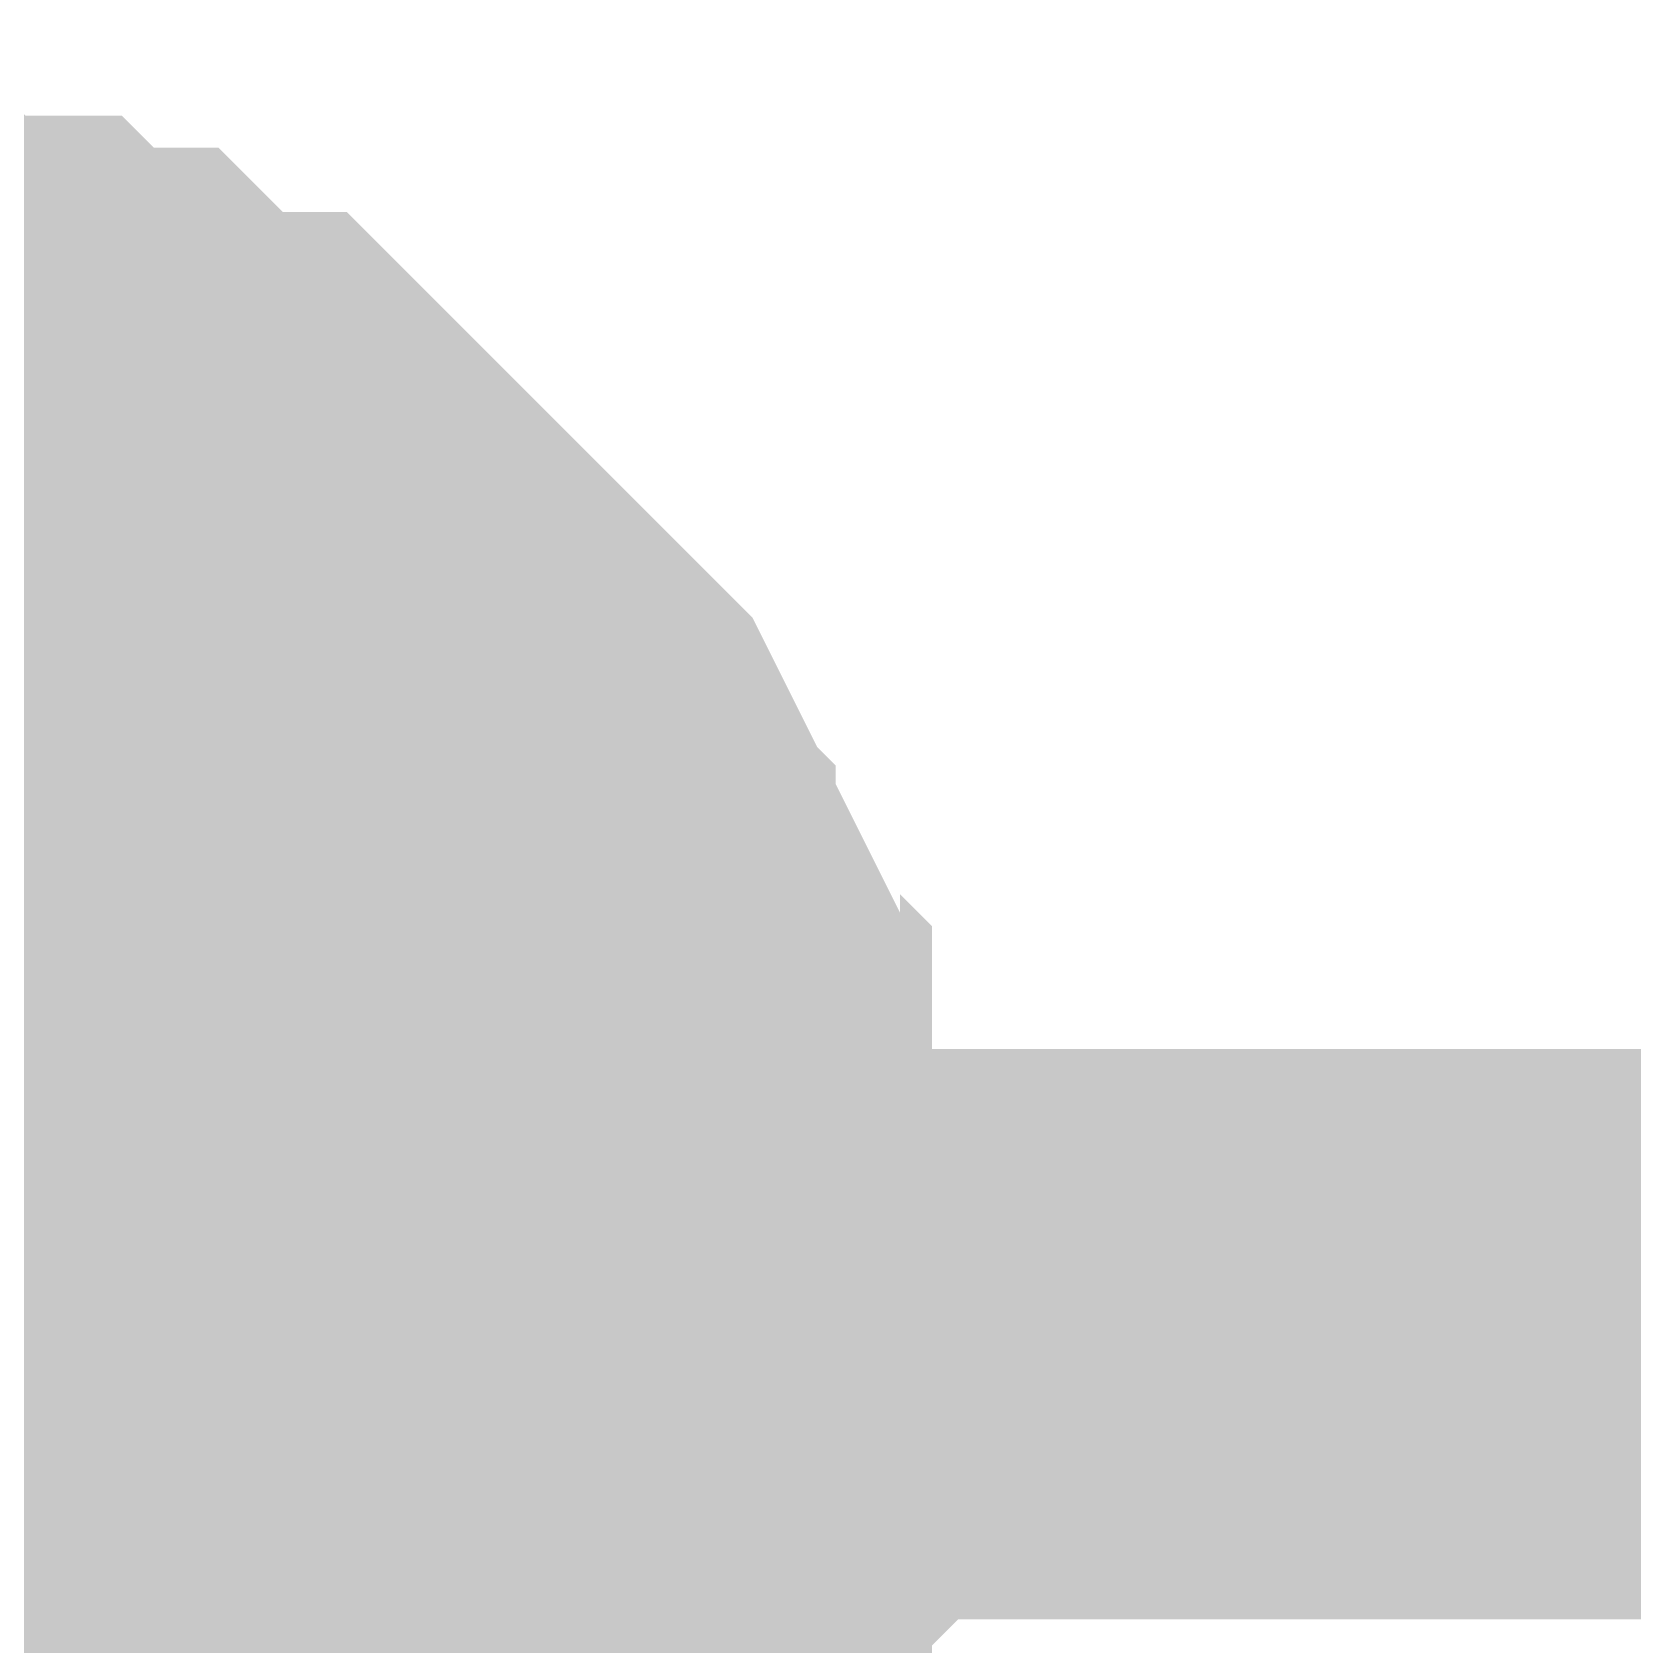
# Model space of a CAD drawing. Header units: inches. Extents: x 0 to 9.5, y -0.01 to 7.51.
# Drawn here: x 5.70645 to 5.73957, y 5.89356 to 5.92692 of the extents above; entities that cross this region are included whole.
import ezdxf

# ---------------------------------------------------------------- set-up
doc = ezdxf.new("R2010")
doc.units = ezdxf.units.IN
doc.header["$MEASUREMENT"] = 0
doc.layers.add('Sheet', color=255, linetype='Continuous')

msp = doc.modelspace()

# ---------------------------------------------------------------- linework, layer by layer
at = {"layer": 'Sheet'}
for points in [[(5.699867, 5.899991, 0.0118, 0.0118, 0), (7.299397, 5.899991, 0.0118, 0.0118, 0), (7.299397, 6.199618, 0.0118, 0.0118, 0), (7.299397, 6.299494, 0.0118, 0.0118, 0), (7.099706, 6.299494, 0.0118, 0.0118, 0)], [(5.699867, 5.919966, 0.0118, 0.0118, 0), (5.701198, 5.919966, 0.0118, 0.0118, 0), (5.701864, 5.919966, 0.0118, 0.0118, 0), (5.703195, 5.919966, 0.0118, 0.0118, 0), (5.703861, 5.9193, 0.0118, 0.0118, 0), (5.705192, 5.9193, 0.0118, 0.0118, 0), (5.705858, 5.9193, 0.0118, 0.0118, 0), (5.706523, 5.918635, 0.0118, 0.0118, 0), (5.707855, 5.918635, 0.0118, 0.0118, 0), (5.70852, 5.917969, 0.0118, 0.0118, 0), (5.709186, 5.917303, 0.0118, 0.0118, 0), (5.710517, 5.917303, 0.0118, 0.0118, 0), (5.711183, 5.916637, 0.0118, 0.0118, 0), (5.711848, 5.915971, 0.0118, 0.0118, 0), (5.712514, 5.915305, 0.0118, 0.0118, 0), (5.71318, 5.91464, 0.0118, 0.0118, 0), (5.713845, 5.913974, 0.0118, 0.0118, 0), (5.714511, 5.913308, 0.0118, 0.0118, 0), (5.715177, 5.912642, 0.0118, 0.0118, 0), (5.715842, 5.911976, 0.0118, 0.0118, 0), (5.716508, 5.91131, 0.0118, 0.0118, 0), (5.717173, 5.909979, 0.0118, 0.0118, 0), (5.717173, 5.909313, 0.0118, 0.0118, 0), (5.717839, 5.908647, 0.0118, 0.0118, 0), (5.718505, 5.907315, 0.0118, 0.0118, 0), (5.718505, 5.90665, 0.0118, 0.0118, 0), (5.71917, 5.905984, 0.0118, 0.0118, 0), (5.71917, 5.904652, 0.0118, 0.0118, 0), (5.71917, 5.903986, 0.0118, 0.0118, 0), (5.719836, 5.902654, 0.0118, 0.0118, 0), (5.719836, 5.901989, 0.0118, 0.0118, 0), (5.719836, 5.900657, 0.0118, 0.0118, 0), (5.719836, 5.899991, 0.0118, 0.0118, 0)], [(5.699867, 5.919966, 0.0118, 0.0118, 0), (5.701198, 5.919966, 0.0118, 0.0118, 0), (5.701864, 5.919966, 0.0118, 0.0118, 0), (5.703195, 5.919966, 0.0118, 0.0118, 0), (5.703861, 5.9193, 0.0118, 0.0118, 0), (5.705192, 5.9193, 0.0118, 0.0118, 0), (5.705858, 5.9193, 0.0118, 0.0118, 0), (5.706523, 5.918635, 0.0118, 0.0118, 0), (5.707855, 5.918635, 0.0118, 0.0118, 0), (5.70852, 5.917969, 0.0118, 0.0118, 0), (5.709186, 5.917303, 0.0118, 0.0118, 0), (5.710517, 5.917303, 0.0118, 0.0118, 0), (5.711183, 5.916637, 0.0118, 0.0118, 0), (5.711848, 5.915971, 0.0118, 0.0118, 0), (5.712514, 5.915305, 0.0118, 0.0118, 0), (5.71318, 5.91464, 0.0118, 0.0118, 0), (5.713845, 5.913974, 0.0118, 0.0118, 0), (5.714511, 5.913308, 0.0118, 0.0118, 0), (5.715177, 5.912642, 0.0118, 0.0118, 0), (5.715842, 5.911976, 0.0118, 0.0118, 0), (5.716508, 5.91131, 0.0118, 0.0118, 0), (5.717173, 5.909979, 0.0118, 0.0118, 0), (5.717173, 5.909313, 0.0118, 0.0118, 0), (5.717839, 5.908647, 0.0118, 0.0118, 0), (5.718505, 5.907315, 0.0118, 0.0118, 0), (5.718505, 5.90665, 0.0118, 0.0118, 0), (5.71917, 5.905984, 0.0118, 0.0118, 0), (5.71917, 5.904652, 0.0118, 0.0118, 0), (5.71917, 5.903986, 0.0118, 0.0118, 0), (5.719836, 5.902654, 0.0118, 0.0118, 0), (5.719836, 5.901989, 0.0118, 0.0118, 0), (5.719836, 5.900657, 0.0118, 0.0118, 0), (5.719836, 5.899991, 0.0118, 0.0118, 0)], [(5.699867, 5.919966, 0.0118, 0.0118, 0), (5.701198, 5.919966, 0.0118, 0.0118, 0), (5.701864, 5.919966, 0.0118, 0.0118, 0), (5.703195, 5.919966, 0.0118, 0.0118, 0), (5.703861, 5.9193, 0.0118, 0.0118, 0), (5.705192, 5.9193, 0.0118, 0.0118, 0), (5.705858, 5.9193, 0.0118, 0.0118, 0), (5.706523, 5.918635, 0.0118, 0.0118, 0), (5.707855, 5.918635, 0.0118, 0.0118, 0), (5.70852, 5.917969, 0.0118, 0.0118, 0), (5.709186, 5.917303, 0.0118, 0.0118, 0), (5.710517, 5.917303, 0.0118, 0.0118, 0), (5.711183, 5.916637, 0.0118, 0.0118, 0), (5.711848, 5.915971, 0.0118, 0.0118, 0), (5.712514, 5.915305, 0.0118, 0.0118, 0), (5.71318, 5.91464, 0.0118, 0.0118, 0), (5.713845, 5.913974, 0.0118, 0.0118, 0), (5.714511, 5.913308, 0.0118, 0.0118, 0), (5.715177, 5.912642, 0.0118, 0.0118, 0), (5.715842, 5.911976, 0.0118, 0.0118, 0), (5.716508, 5.91131, 0.0118, 0.0118, 0), (5.717173, 5.909979, 0.0118, 0.0118, 0), (5.717173, 5.909313, 0.0118, 0.0118, 0), (5.717839, 5.908647, 0.0118, 0.0118, 0), (5.718505, 5.907315, 0.0118, 0.0118, 0), (5.718505, 5.90665, 0.0118, 0.0118, 0), (5.71917, 5.905984, 0.0118, 0.0118, 0), (5.71917, 5.904652, 0.0118, 0.0118, 0), (5.71917, 5.903986, 0.0118, 0.0118, 0), (5.719836, 5.902654, 0.0118, 0.0118, 0), (5.719836, 5.901989, 0.0118, 0.0118, 0), (5.719836, 5.900657, 0.0118, 0.0118, 0), (5.719836, 5.899991, 0.0118, 0.0118, 0)], [(5.699867, 5.919966, 0.0118, 0.0118, 0), (5.701198, 5.919966, 0.0118, 0.0118, 0), (5.701864, 5.919966, 0.0118, 0.0118, 0), (5.703195, 5.919966, 0.0118, 0.0118, 0), (5.703861, 5.9193, 0.0118, 0.0118, 0), (5.705192, 5.9193, 0.0118, 0.0118, 0), (5.705858, 5.9193, 0.0118, 0.0118, 0), (5.706523, 5.918635, 0.0118, 0.0118, 0), (5.707855, 5.918635, 0.0118, 0.0118, 0), (5.70852, 5.917969, 0.0118, 0.0118, 0), (5.709186, 5.917303, 0.0118, 0.0118, 0), (5.710517, 5.917303, 0.0118, 0.0118, 0), (5.711183, 5.916637, 0.0118, 0.0118, 0), (5.711848, 5.915971, 0.0118, 0.0118, 0), (5.712514, 5.915305, 0.0118, 0.0118, 0), (5.71318, 5.91464, 0.0118, 0.0118, 0), (5.713845, 5.913974, 0.0118, 0.0118, 0), (5.714511, 5.913308, 0.0118, 0.0118, 0), (5.715177, 5.912642, 0.0118, 0.0118, 0), (5.715842, 5.911976, 0.0118, 0.0118, 0), (5.716508, 5.91131, 0.0118, 0.0118, 0), (5.717173, 5.909979, 0.0118, 0.0118, 0), (5.717173, 5.909313, 0.0118, 0.0118, 0), (5.717839, 5.908647, 0.0118, 0.0118, 0), (5.718505, 5.907315, 0.0118, 0.0118, 0), (5.718505, 5.90665, 0.0118, 0.0118, 0), (5.71917, 5.905984, 0.0118, 0.0118, 0), (5.71917, 5.904652, 0.0118, 0.0118, 0), (5.71917, 5.903986, 0.0118, 0.0118, 0), (5.719836, 5.902654, 0.0118, 0.0118, 0), (5.719836, 5.901989, 0.0118, 0.0118, 0), (5.719836, 5.900657, 0.0118, 0.0118, 0), (5.719836, 5.899991, 0.0118, 0.0118, 0)], [(5.699867, 5.919966, 0.0118, 0.0118, 0), (5.701198, 5.919966, 0.0118, 0.0118, 0), (5.701864, 5.919966, 0.0118, 0.0118, 0), (5.703195, 5.919966, 0.0118, 0.0118, 0), (5.703861, 5.9193, 0.0118, 0.0118, 0), (5.705192, 5.9193, 0.0118, 0.0118, 0), (5.705858, 5.9193, 0.0118, 0.0118, 0), (5.706523, 5.918635, 0.0118, 0.0118, 0), (5.707855, 5.918635, 0.0118, 0.0118, 0), (5.70852, 5.917969, 0.0118, 0.0118, 0), (5.709186, 5.917303, 0.0118, 0.0118, 0), (5.710517, 5.917303, 0.0118, 0.0118, 0), (5.711183, 5.916637, 0.0118, 0.0118, 0), (5.711848, 5.915971, 0.0118, 0.0118, 0), (5.712514, 5.915305, 0.0118, 0.0118, 0), (5.71318, 5.91464, 0.0118, 0.0118, 0), (5.713845, 5.913974, 0.0118, 0.0118, 0), (5.714511, 5.913308, 0.0118, 0.0118, 0), (5.715177, 5.912642, 0.0118, 0.0118, 0), (5.715842, 5.911976, 0.0118, 0.0118, 0), (5.716508, 5.91131, 0.0118, 0.0118, 0), (5.717173, 5.909979, 0.0118, 0.0118, 0), (5.717173, 5.909313, 0.0118, 0.0118, 0), (5.717839, 5.908647, 0.0118, 0.0118, 0), (5.718505, 5.907315, 0.0118, 0.0118, 0), (5.718505, 5.90665, 0.0118, 0.0118, 0), (5.71917, 5.905984, 0.0118, 0.0118, 0), (5.71917, 5.904652, 0.0118, 0.0118, 0), (5.71917, 5.903986, 0.0118, 0.0118, 0), (5.719836, 5.902654, 0.0118, 0.0118, 0), (5.719836, 5.901989, 0.0118, 0.0118, 0), (5.719836, 5.900657, 0.0118, 0.0118, 0), (5.719836, 5.899991, 0.0118, 0.0118, 0)], [(5.699867, 5.919966, 0.0118, 0.0118, 0), (5.701198, 5.919966, 0.0118, 0.0118, 0), (5.701864, 5.919966, 0.0118, 0.0118, 0), (5.703195, 5.919966, 0.0118, 0.0118, 0), (5.703861, 5.9193, 0.0118, 0.0118, 0), (5.705192, 5.9193, 0.0118, 0.0118, 0), (5.705858, 5.9193, 0.0118, 0.0118, 0), (5.706523, 5.918635, 0.0118, 0.0118, 0), (5.707855, 5.918635, 0.0118, 0.0118, 0), (5.70852, 5.917969, 0.0118, 0.0118, 0), (5.709186, 5.917303, 0.0118, 0.0118, 0), (5.710517, 5.917303, 0.0118, 0.0118, 0), (5.711183, 5.916637, 0.0118, 0.0118, 0), (5.711848, 5.915971, 0.0118, 0.0118, 0), (5.712514, 5.915305, 0.0118, 0.0118, 0), (5.71318, 5.91464, 0.0118, 0.0118, 0), (5.713845, 5.913974, 0.0118, 0.0118, 0), (5.714511, 5.913308, 0.0118, 0.0118, 0), (5.715177, 5.912642, 0.0118, 0.0118, 0), (5.715842, 5.911976, 0.0118, 0.0118, 0), (5.716508, 5.91131, 0.0118, 0.0118, 0), (5.717173, 5.909979, 0.0118, 0.0118, 0), (5.717173, 5.909313, 0.0118, 0.0118, 0), (5.717839, 5.908647, 0.0118, 0.0118, 0), (5.718505, 5.907315, 0.0118, 0.0118, 0), (5.718505, 5.90665, 0.0118, 0.0118, 0), (5.71917, 5.905984, 0.0118, 0.0118, 0), (5.71917, 5.904652, 0.0118, 0.0118, 0), (5.71917, 5.903986, 0.0118, 0.0118, 0), (5.719836, 5.902654, 0.0118, 0.0118, 0), (5.719836, 5.901989, 0.0118, 0.0118, 0), (5.719836, 5.900657, 0.0118, 0.0118, 0), (5.719836, 5.899991, 0.0118, 0.0118, 0)], [(5.703861, 5.9193, 0.0039, 0.0039, 0), (5.705192, 5.9193, 0.0039, 0.0039, 0), (5.705858, 5.9193, 0.0039, 0.0039, 0), (5.706523, 5.918635, 0.0039, 0.0039, 0), (5.707855, 5.918635, 0.0039, 0.0039, 0), (5.70852, 5.917969, 0.0039, 0.0039, 0), (5.709186, 5.917303, 0.0039, 0.0039, 0), (5.710517, 5.917303, 0.0039, 0.0039, 0), (5.711183, 5.916637, 0.0039, 0.0039, 0), (5.711848, 5.915971, 0.0039, 0.0039, 0), (5.712514, 5.915305, 0.0039, 0.0039, 0), (5.71318, 5.91464, 0.0039, 0.0039, 0), (5.713845, 5.913974, 0.0039, 0.0039, 0), (5.714511, 5.913308, 0.0039, 0.0039, 0), (5.715177, 5.912642, 0.0039, 0.0039, 0), (5.715842, 5.911976, 0.0039, 0.0039, 0), (5.716508, 5.91131, 0.0039, 0.0039, 0), (5.717173, 5.909979, 0.0039, 0.0039, 0), (5.717173, 5.909313, 0.0039, 0.0039, 0), (5.717839, 5.908647, 0.0039, 0.0039, 0), (5.718505, 5.907315, 0.0039, 0.0039, 0), (5.718505, 5.90665, 0.0039, 0.0039, 0), (5.71917, 5.905984, 0.0039, 0.0039, 0), (5.71917, 5.904652, 0.0039, 0.0039, 0), (5.71917, 5.903986, 0.0039, 0.0039, 0), (5.719836, 5.902654, 0.0039, 0.0039, 0), (5.719836, 5.901989, 0.0039, 0.0039, 0), (5.719836, 5.900657, 0.0039, 0.0039, 0), (5.719836, 5.899991, 0.0039, 0.0039, 0)], [(5.703861, 5.9193, 0.0039, 0.0039, 0), (5.705192, 5.9193, 0.0039, 0.0039, 0), (5.705858, 5.9193, 0.0039, 0.0039, 0), (5.706523, 5.918635, 0.0039, 0.0039, 0), (5.707855, 5.918635, 0.0039, 0.0039, 0), (5.70852, 5.917969, 0.0039, 0.0039, 0), (5.709186, 5.917303, 0.0039, 0.0039, 0), (5.710517, 5.917303, 0.0039, 0.0039, 0), (5.711183, 5.916637, 0.0039, 0.0039, 0), (5.711848, 5.915971, 0.0039, 0.0039, 0), (5.712514, 5.915305, 0.0039, 0.0039, 0), (5.71318, 5.91464, 0.0039, 0.0039, 0), (5.713845, 5.913974, 0.0039, 0.0039, 0), (5.714511, 5.913308, 0.0039, 0.0039, 0), (5.715177, 5.912642, 0.0039, 0.0039, 0), (5.715842, 5.911976, 0.0039, 0.0039, 0), (5.716508, 5.91131, 0.0039, 0.0039, 0), (5.717173, 5.909979, 0.0039, 0.0039, 0), (5.717173, 5.909313, 0.0039, 0.0039, 0), (5.717839, 5.908647, 0.0039, 0.0039, 0), (5.718505, 5.907315, 0.0039, 0.0039, 0), (5.718505, 5.90665, 0.0039, 0.0039, 0), (5.71917, 5.905984, 0.0039, 0.0039, 0), (5.71917, 5.904652, 0.0039, 0.0039, 0), (5.71917, 5.903986, 0.0039, 0.0039, 0), (5.719836, 5.902654, 0.0039, 0.0039, 0), (5.719836, 5.901989, 0.0039, 0.0039, 0), (5.719836, 5.900657, 0.0039, 0.0039, 0), (5.719836, 5.899991, 0.0039, 0.0039, 0)], [(5.703861, 5.9193, 0.0039, 0.0039, 0), (5.705192, 5.9193, 0.0039, 0.0039, 0), (5.705858, 5.9193, 0.0039, 0.0039, 0), (5.706523, 5.918635, 0.0039, 0.0039, 0), (5.707855, 5.918635, 0.0039, 0.0039, 0), (5.70852, 5.917969, 0.0039, 0.0039, 0), (5.709186, 5.917303, 0.0039, 0.0039, 0), (5.710517, 5.917303, 0.0039, 0.0039, 0), (5.711183, 5.916637, 0.0039, 0.0039, 0), (5.711848, 5.915971, 0.0039, 0.0039, 0), (5.712514, 5.915305, 0.0039, 0.0039, 0), (5.71318, 5.91464, 0.0039, 0.0039, 0), (5.713845, 5.913974, 0.0039, 0.0039, 0), (5.714511, 5.913308, 0.0039, 0.0039, 0), (5.715177, 5.912642, 0.0039, 0.0039, 0), (5.715842, 5.911976, 0.0039, 0.0039, 0), (5.716508, 5.91131, 0.0039, 0.0039, 0), (5.717173, 5.909979, 0.0039, 0.0039, 0), (5.717173, 5.909313, 0.0039, 0.0039, 0), (5.717839, 5.908647, 0.0039, 0.0039, 0), (5.718505, 5.907315, 0.0039, 0.0039, 0), (5.718505, 5.90665, 0.0039, 0.0039, 0), (5.71917, 5.905984, 0.0039, 0.0039, 0), (5.71917, 5.904652, 0.0039, 0.0039, 0), (5.71917, 5.903986, 0.0039, 0.0039, 0), (5.719836, 5.902654, 0.0039, 0.0039, 0), (5.719836, 5.901989, 0.0039, 0.0039, 0), (5.719836, 5.900657, 0.0039, 0.0039, 0), (5.719836, 5.899991, 0.0039, 0.0039, 0)], [(5.703861, 5.9193, 0.0039, 0.0039, 0), (5.705192, 5.9193, 0.0039, 0.0039, 0), (5.705858, 5.9193, 0.0039, 0.0039, 0), (5.706523, 5.918635, 0.0039, 0.0039, 0), (5.707855, 5.918635, 0.0039, 0.0039, 0), (5.70852, 5.917969, 0.0039, 0.0039, 0), (5.709186, 5.917303, 0.0039, 0.0039, 0), (5.710517, 5.917303, 0.0039, 0.0039, 0), (5.711183, 5.916637, 0.0039, 0.0039, 0), (5.711848, 5.915971, 0.0039, 0.0039, 0), (5.712514, 5.915305, 0.0039, 0.0039, 0), (5.71318, 5.91464, 0.0039, 0.0039, 0), (5.713845, 5.913974, 0.0039, 0.0039, 0), (5.714511, 5.913308, 0.0039, 0.0039, 0), (5.715177, 5.912642, 0.0039, 0.0039, 0), (5.715842, 5.911976, 0.0039, 0.0039, 0), (5.716508, 5.91131, 0.0039, 0.0039, 0), (5.717173, 5.909979, 0.0039, 0.0039, 0), (5.717173, 5.909313, 0.0039, 0.0039, 0), (5.717839, 5.908647, 0.0039, 0.0039, 0), (5.718505, 5.907315, 0.0039, 0.0039, 0), (5.718505, 5.90665, 0.0039, 0.0039, 0), (5.71917, 5.905984, 0.0039, 0.0039, 0), (5.71917, 5.904652, 0.0039, 0.0039, 0), (5.71917, 5.903986, 0.0039, 0.0039, 0), (5.719836, 5.902654, 0.0039, 0.0039, 0), (5.719836, 5.901989, 0.0039, 0.0039, 0), (5.719836, 5.900657, 0.0039, 0.0039, 0), (5.719836, 5.899991, 0.0039, 0.0039, 0)], [(5.703861, 5.9193, 0.0039, 0.0039, 0), (5.705192, 5.9193, 0.0039, 0.0039, 0), (5.705858, 5.9193, 0.0039, 0.0039, 0), (5.706523, 5.918635, 0.0039, 0.0039, 0), (5.707855, 5.918635, 0.0039, 0.0039, 0), (5.70852, 5.917969, 0.0039, 0.0039, 0), (5.709186, 5.917303, 0.0039, 0.0039, 0), (5.710517, 5.917303, 0.0039, 0.0039, 0), (5.711183, 5.916637, 0.0039, 0.0039, 0), (5.711848, 5.915971, 0.0039, 0.0039, 0), (5.712514, 5.915305, 0.0039, 0.0039, 0), (5.71318, 5.91464, 0.0039, 0.0039, 0), (5.713845, 5.913974, 0.0039, 0.0039, 0), (5.714511, 5.913308, 0.0039, 0.0039, 0), (5.715177, 5.912642, 0.0039, 0.0039, 0), (5.715842, 5.911976, 0.0039, 0.0039, 0), (5.716508, 5.91131, 0.0039, 0.0039, 0), (5.717173, 5.909979, 0.0039, 0.0039, 0), (5.717173, 5.909313, 0.0039, 0.0039, 0), (5.717839, 5.908647, 0.0039, 0.0039, 0), (5.718505, 5.907315, 0.0039, 0.0039, 0), (5.718505, 5.90665, 0.0039, 0.0039, 0), (5.71917, 5.905984, 0.0039, 0.0039, 0), (5.71917, 5.904652, 0.0039, 0.0039, 0), (5.71917, 5.903986, 0.0039, 0.0039, 0), (5.719836, 5.902654, 0.0039, 0.0039, 0), (5.719836, 5.901989, 0.0039, 0.0039, 0), (5.719836, 5.900657, 0.0039, 0.0039, 0), (5.719836, 5.899991, 0.0039, 0.0039, 0)], [(5.703861, 5.9193, 0.0039, 0.0039, 0), (5.705192, 5.9193, 0.0039, 0.0039, 0), (5.705858, 5.9193, 0.0039, 0.0039, 0), (5.706523, 5.918635, 0.0039, 0.0039, 0), (5.707855, 5.918635, 0.0039, 0.0039, 0), (5.70852, 5.917969, 0.0039, 0.0039, 0), (5.709186, 5.917303, 0.0039, 0.0039, 0), (5.710517, 5.917303, 0.0039, 0.0039, 0), (5.711183, 5.916637, 0.0039, 0.0039, 0), (5.711848, 5.915971, 0.0039, 0.0039, 0), (5.712514, 5.915305, 0.0039, 0.0039, 0), (5.71318, 5.91464, 0.0039, 0.0039, 0), (5.713845, 5.913974, 0.0039, 0.0039, 0), (5.714511, 5.913308, 0.0039, 0.0039, 0), (5.715177, 5.912642, 0.0039, 0.0039, 0), (5.715842, 5.911976, 0.0039, 0.0039, 0), (5.716508, 5.91131, 0.0039, 0.0039, 0), (5.717173, 5.909979, 0.0039, 0.0039, 0), (5.717173, 5.909313, 0.0039, 0.0039, 0), (5.717839, 5.908647, 0.0039, 0.0039, 0), (5.718505, 5.907315, 0.0039, 0.0039, 0), (5.718505, 5.90665, 0.0039, 0.0039, 0), (5.71917, 5.905984, 0.0039, 0.0039, 0), (5.71917, 5.904652, 0.0039, 0.0039, 0), (5.71917, 5.903986, 0.0039, 0.0039, 0), (5.719836, 5.902654, 0.0039, 0.0039, 0), (5.719836, 5.901989, 0.0039, 0.0039, 0), (5.719836, 5.900657, 0.0039, 0.0039, 0), (5.719836, 5.899991, 0.0039, 0.0039, 0)], [(5.719836, 5.899991, 0.0118, 0.0118, 0), (5.719836, 5.898659, 0.0118, 0.0118, 0), (5.719836, 5.897994, 0.0118, 0.0118, 0), (5.719836, 5.896662, 0.0118, 0.0118, 0), (5.71917, 5.895996, 0.0118, 0.0118, 0), (5.71917, 5.894664, 0.0118, 0.0118, 0), (5.71917, 5.893999, 0.0118, 0.0118, 0), (5.718505, 5.893333, 0.0118, 0.0118, 0), (5.718505, 5.892001, 0.0118, 0.0118, 0), (5.717839, 5.891335, 0.0118, 0.0118, 0), (5.717173, 5.890669, 0.0118, 0.0118, 0), (5.717173, 5.889338, 0.0118, 0.0118, 0), (5.716508, 5.888672, 0.0118, 0.0118, 0), (5.715842, 5.888006, 0.0118, 0.0118, 0), (5.715177, 5.88734, 0.0118, 0.0118, 0)], [(5.719836, 5.899991, 0.0118, 0.0118, 0), (5.719836, 5.898659, 0.0118, 0.0118, 0), (5.719836, 5.897994, 0.0118, 0.0118, 0), (5.719836, 5.896662, 0.0118, 0.0118, 0), (5.71917, 5.895996, 0.0118, 0.0118, 0), (5.71917, 5.894664, 0.0118, 0.0118, 0), (5.71917, 5.893999, 0.0118, 0.0118, 0), (5.718505, 5.893333, 0.0118, 0.0118, 0), (5.718505, 5.892001, 0.0118, 0.0118, 0), (5.717839, 5.891335, 0.0118, 0.0118, 0), (5.717173, 5.890669, 0.0118, 0.0118, 0), (5.717173, 5.889338, 0.0118, 0.0118, 0), (5.716508, 5.888672, 0.0118, 0.0118, 0), (5.715842, 5.888006, 0.0118, 0.0118, 0), (5.715177, 5.88734, 0.0118, 0.0118, 0)], [(5.719836, 5.899991, 0.0118, 0.0118, 0), (5.719836, 5.898659, 0.0118, 0.0118, 0), (5.719836, 5.897994, 0.0118, 0.0118, 0), (5.719836, 5.896662, 0.0118, 0.0118, 0), (5.71917, 5.895996, 0.0118, 0.0118, 0), (5.71917, 5.894664, 0.0118, 0.0118, 0), (5.71917, 5.893999, 0.0118, 0.0118, 0), (5.718505, 5.893333, 0.0118, 0.0118, 0), (5.718505, 5.892001, 0.0118, 0.0118, 0), (5.717839, 5.891335, 0.0118, 0.0118, 0), (5.717173, 5.890669, 0.0118, 0.0118, 0), (5.717173, 5.889338, 0.0118, 0.0118, 0), (5.716508, 5.888672, 0.0118, 0.0118, 0), (5.715842, 5.888006, 0.0118, 0.0118, 0), (5.715177, 5.88734, 0.0118, 0.0118, 0)], [(5.719836, 5.899991, 0.0118, 0.0118, 0), (5.719836, 5.898659, 0.0118, 0.0118, 0), (5.719836, 5.897994, 0.0118, 0.0118, 0), (5.719836, 5.896662, 0.0118, 0.0118, 0), (5.71917, 5.895996, 0.0118, 0.0118, 0), (5.71917, 5.894664, 0.0118, 0.0118, 0), (5.71917, 5.893999, 0.0118, 0.0118, 0), (5.718505, 5.893333, 0.0118, 0.0118, 0), (5.718505, 5.892001, 0.0118, 0.0118, 0), (5.717839, 5.891335, 0.0118, 0.0118, 0), (5.717173, 5.890669, 0.0118, 0.0118, 0), (5.717173, 5.889338, 0.0118, 0.0118, 0), (5.716508, 5.888672, 0.0118, 0.0118, 0), (5.715842, 5.888006, 0.0118, 0.0118, 0), (5.715177, 5.88734, 0.0118, 0.0118, 0)], [(5.719836, 5.899991, 0.0118, 0.0118, 0), (5.719836, 5.898659, 0.0118, 0.0118, 0), (5.719836, 5.897994, 0.0118, 0.0118, 0), (5.719836, 5.896662, 0.0118, 0.0118, 0), (5.71917, 5.895996, 0.0118, 0.0118, 0), (5.71917, 5.894664, 0.0118, 0.0118, 0), (5.71917, 5.893999, 0.0118, 0.0118, 0), (5.718505, 5.893333, 0.0118, 0.0118, 0), (5.718505, 5.892001, 0.0118, 0.0118, 0), (5.717839, 5.891335, 0.0118, 0.0118, 0), (5.717173, 5.890669, 0.0118, 0.0118, 0), (5.717173, 5.889338, 0.0118, 0.0118, 0), (5.716508, 5.888672, 0.0118, 0.0118, 0), (5.715842, 5.888006, 0.0118, 0.0118, 0), (5.715177, 5.88734, 0.0118, 0.0118, 0)], [(5.719836, 5.899991, 0.0118, 0.0118, 0), (5.719836, 5.898659, 0.0118, 0.0118, 0), (5.719836, 5.897994, 0.0118, 0.0118, 0), (5.719836, 5.896662, 0.0118, 0.0118, 0), (5.71917, 5.895996, 0.0118, 0.0118, 0), (5.71917, 5.894664, 0.0118, 0.0118, 0), (5.71917, 5.893999, 0.0118, 0.0118, 0), (5.718505, 5.893333, 0.0118, 0.0118, 0), (5.718505, 5.892001, 0.0118, 0.0118, 0), (5.717839, 5.891335, 0.0118, 0.0118, 0), (5.717173, 5.890669, 0.0118, 0.0118, 0), (5.717173, 5.889338, 0.0118, 0.0118, 0), (5.716508, 5.888672, 0.0118, 0.0118, 0), (5.715842, 5.888006, 0.0118, 0.0118, 0), (5.715177, 5.88734, 0.0118, 0.0118, 0)], [(5.719836, 5.899991, 0.0118, 0.0118, 0), (5.719836, 5.899991, 0.0118, 0.0118, 0), (5.719836, 5.899991, 0.0118, 0.0118, 0), (5.719836, 5.899991, 0.0118, 0.0118, 0), (5.719836, 5.899991, 0.0118, 0.0118, 0), (5.719836, 5.899991, 0.0118, 0.0118, 0), (5.719836, 5.899991, 0.0118, 0.0118, 0), (5.719836, 5.899991, 0.0118, 0.0118, 0), (5.719836, 5.899991, 0.0118, 0.0118, 0), (5.719836, 5.899991, 0.0118, 0.0118, 0), (5.719836, 5.899991, 0.0118, 0.0118, 0), (5.719836, 5.899991, 0.0118, 0.0118, 0), (5.719836, 5.899991, 0.0118, 0.0118, 0), (5.719836, 5.899991, 0.0118, 0.0118, 0), (5.719836, 5.899991, 0.0118, 0.0118, 0), (5.719836, 5.899991, 0.0118, 0.0118, 0), (5.719836, 5.899991, 0.0118, 0.0118, 0), (5.719836, 5.899991, 0.0118, 0.0118, 0), (5.719836, 5.899991, 0.0118, 0.0118, 0), (5.719836, 5.899991, 0.0118, 0.0118, 0), (5.719836, 5.899991, 0.0118, 0.0118, 0), (5.719836, 5.899991, 0.0118, 0.0118, 0), (5.719836, 5.899991, 0.0118, 0.0118, 0), (5.719836, 5.899991, 0.0118, 0.0118, 0), (5.719836, 5.899991, 0.0118, 0.0118, 0), (5.719836, 5.899991, 0.0118, 0.0118, 0), (5.719836, 5.899991, 0.0118, 0.0118, 0), (5.719836, 5.899991, 0.0118, 0.0118, 0), (5.719836, 5.899991, 0.0118, 0.0118, 0), (5.719836, 5.899991, 0.0118, 0.0118, 0), (5.719836, 5.899991, 0.0118, 0.0118, 0), (5.719836, 5.899991, 0.0118, 0.0118, 0), (5.719836, 5.899991, 0.0118, 0.0118, 0)], [(5.719836, 5.899991, 0.0118, 0.0118, 0), (5.719836, 5.899991, 0.0118, 0.0118, 0)], [(5.719836, 5.899991, 0.0118, 0.0118, 0), (5.719836, 5.899991, 0.0118, 0.0118, 0), (5.719836, 5.899991, 0.0118, 0.0118, 0), (5.719836, 5.899991, 0.0118, 0.0118, 0), (5.719836, 5.899991, 0.0118, 0.0118, 0), (5.719836, 5.899991, 0.0118, 0.0118, 0), (5.719836, 5.899991, 0.0118, 0.0118, 0), (5.719836, 5.899991, 0.0118, 0.0118, 0), (5.719836, 5.899991, 0.0118, 0.0118, 0), (5.719836, 5.899991, 0.0118, 0.0118, 0), (5.719836, 5.899991, 0.0118, 0.0118, 0), (5.719836, 5.899991, 0.0118, 0.0118, 0), (5.719836, 5.899991, 0.0118, 0.0118, 0), (5.719836, 5.899991, 0.0118, 0.0118, 0), (5.719836, 5.899991, 0.0118, 0.0118, 0), (5.719836, 5.899991, 0.0118, 0.0118, 0), (5.719836, 5.899991, 0.0118, 0.0118, 0), (5.719836, 5.899991, 0.0118, 0.0118, 0), (5.719836, 5.899991, 0.0118, 0.0118, 0), (5.719836, 5.899991, 0.0118, 0.0118, 0), (5.719836, 5.899991, 0.0118, 0.0118, 0), (5.719836, 5.899991, 0.0118, 0.0118, 0), (5.719836, 5.899991, 0.0118, 0.0118, 0), (5.719836, 5.899991, 0.0118, 0.0118, 0), (5.719836, 5.899991, 0.0118, 0.0118, 0), (5.719836, 5.899991, 0.0118, 0.0118, 0), (5.719836, 5.899991, 0.0118, 0.0118, 0), (5.719836, 5.899991, 0.0118, 0.0118, 0), (5.719836, 5.899991, 0.0118, 0.0118, 0), (5.719836, 5.899991, 0.0118, 0.0118, 0), (5.719836, 5.899991, 0.0118, 0.0118, 0), (5.719836, 5.899991, 0.0118, 0.0118, 0), (5.719836, 5.899991, 0.0118, 0.0118, 0)], [(5.719836, 5.899991, 0.0118, 0.0118, 0), (5.719836, 5.899991, 0.0118, 0.0118, 0)], [(5.719836, 5.899991, 0.0118, 0.0118, 0), (5.719836, 5.899991, 0.0118, 0.0118, 0), (5.719836, 5.899991, 0.0118, 0.0118, 0), (5.719836, 5.899991, 0.0118, 0.0118, 0), (5.719836, 5.899991, 0.0118, 0.0118, 0), (5.719836, 5.899991, 0.0118, 0.0118, 0), (5.719836, 5.899991, 0.0118, 0.0118, 0), (5.719836, 5.899991, 0.0118, 0.0118, 0), (5.719836, 5.899991, 0.0118, 0.0118, 0), (5.719836, 5.899991, 0.0118, 0.0118, 0), (5.719836, 5.899991, 0.0118, 0.0118, 0), (5.719836, 5.899991, 0.0118, 0.0118, 0), (5.719836, 5.899991, 0.0118, 0.0118, 0), (5.719836, 5.899991, 0.0118, 0.0118, 0), (5.719836, 5.899991, 0.0118, 0.0118, 0), (5.719836, 5.899991, 0.0118, 0.0118, 0), (5.719836, 5.899991, 0.0118, 0.0118, 0), (5.719836, 5.899991, 0.0118, 0.0118, 0), (5.719836, 5.899991, 0.0118, 0.0118, 0), (5.719836, 5.899991, 0.0118, 0.0118, 0), (5.719836, 5.899991, 0.0118, 0.0118, 0), (5.719836, 5.899991, 0.0118, 0.0118, 0), (5.719836, 5.899991, 0.0118, 0.0118, 0), (5.719836, 5.899991, 0.0118, 0.0118, 0), (5.719836, 5.899991, 0.0118, 0.0118, 0), (5.719836, 5.899991, 0.0118, 0.0118, 0), (5.719836, 5.899991, 0.0118, 0.0118, 0), (5.719836, 5.899991, 0.0118, 0.0118, 0), (5.719836, 5.899991, 0.0118, 0.0118, 0), (5.719836, 5.899991, 0.0118, 0.0118, 0), (5.719836, 5.899991, 0.0118, 0.0118, 0), (5.719836, 5.899991, 0.0118, 0.0118, 0), (5.719836, 5.899991, 0.0118, 0.0118, 0)], [(5.719836, 5.899991, 0.0118, 0.0118, 0), (5.719836, 5.899991, 0.0118, 0.0118, 0)], [(5.719836, 5.899991, 0.0118, 0.0118, 0), (5.719836, 5.899991, 0.0118, 0.0118, 0), (5.719836, 5.899991, 0.0118, 0.0118, 0), (5.719836, 5.899991, 0.0118, 0.0118, 0), (5.719836, 5.899991, 0.0118, 0.0118, 0), (5.719836, 5.899991, 0.0118, 0.0118, 0), (5.719836, 5.899991, 0.0118, 0.0118, 0), (5.719836, 5.899991, 0.0118, 0.0118, 0), (5.719836, 5.899991, 0.0118, 0.0118, 0), (5.719836, 5.899991, 0.0118, 0.0118, 0), (5.719836, 5.899991, 0.0118, 0.0118, 0), (5.719836, 5.899991, 0.0118, 0.0118, 0), (5.719836, 5.899991, 0.0118, 0.0118, 0), (5.719836, 5.899991, 0.0118, 0.0118, 0), (5.719836, 5.899991, 0.0118, 0.0118, 0), (5.719836, 5.899991, 0.0118, 0.0118, 0), (5.719836, 5.899991, 0.0118, 0.0118, 0), (5.719836, 5.899991, 0.0118, 0.0118, 0), (5.719836, 5.899991, 0.0118, 0.0118, 0), (5.719836, 5.899991, 0.0118, 0.0118, 0), (5.719836, 5.899991, 0.0118, 0.0118, 0), (5.719836, 5.899991, 0.0118, 0.0118, 0), (5.719836, 5.899991, 0.0118, 0.0118, 0), (5.719836, 5.899991, 0.0118, 0.0118, 0), (5.719836, 5.899991, 0.0118, 0.0118, 0), (5.719836, 5.899991, 0.0118, 0.0118, 0), (5.719836, 5.899991, 0.0118, 0.0118, 0), (5.719836, 5.899991, 0.0118, 0.0118, 0), (5.719836, 5.899991, 0.0118, 0.0118, 0), (5.719836, 5.899991, 0.0118, 0.0118, 0), (5.719836, 5.899991, 0.0118, 0.0118, 0), (5.719836, 5.899991, 0.0118, 0.0118, 0), (5.719836, 5.899991, 0.0118, 0.0118, 0)], [(5.719836, 5.899991, 0.0118, 0.0118, 0), (5.719836, 5.899991, 0.0118, 0.0118, 0)], [(5.719836, 5.899991, 0.0118, 0.0118, 0), (5.719836, 5.899991, 0.0118, 0.0118, 0), (5.719836, 5.899991, 0.0118, 0.0118, 0), (5.719836, 5.899991, 0.0118, 0.0118, 0), (5.719836, 5.899991, 0.0118, 0.0118, 0), (5.719836, 5.899991, 0.0118, 0.0118, 0), (5.719836, 5.899991, 0.0118, 0.0118, 0), (5.719836, 5.899991, 0.0118, 0.0118, 0), (5.719836, 5.899991, 0.0118, 0.0118, 0), (5.719836, 5.899991, 0.0118, 0.0118, 0), (5.719836, 5.899991, 0.0118, 0.0118, 0), (5.719836, 5.899991, 0.0118, 0.0118, 0), (5.719836, 5.899991, 0.0118, 0.0118, 0), (5.719836, 5.899991, 0.0118, 0.0118, 0), (5.719836, 5.899991, 0.0118, 0.0118, 0), (5.719836, 5.899991, 0.0118, 0.0118, 0), (5.719836, 5.899991, 0.0118, 0.0118, 0), (5.719836, 5.899991, 0.0118, 0.0118, 0), (5.719836, 5.899991, 0.0118, 0.0118, 0), (5.719836, 5.899991, 0.0118, 0.0118, 0), (5.719836, 5.899991, 0.0118, 0.0118, 0), (5.719836, 5.899991, 0.0118, 0.0118, 0), (5.719836, 5.899991, 0.0118, 0.0118, 0), (5.719836, 5.899991, 0.0118, 0.0118, 0), (5.719836, 5.899991, 0.0118, 0.0118, 0), (5.719836, 5.899991, 0.0118, 0.0118, 0), (5.719836, 5.899991, 0.0118, 0.0118, 0), (5.719836, 5.899991, 0.0118, 0.0118, 0), (5.719836, 5.899991, 0.0118, 0.0118, 0), (5.719836, 5.899991, 0.0118, 0.0118, 0), (5.719836, 5.899991, 0.0118, 0.0118, 0), (5.719836, 5.899991, 0.0118, 0.0118, 0), (5.719836, 5.899991, 0.0118, 0.0118, 0)], [(5.719836, 5.899991, 0.0118, 0.0118, 0), (5.719836, 5.899991, 0.0118, 0.0118, 0)], [(5.719836, 5.899991, 0.0118, 0.0118, 0), (5.719836, 5.899991, 0.0118, 0.0118, 0), (5.719836, 5.899991, 0.0118, 0.0118, 0), (5.719836, 5.899991, 0.0118, 0.0118, 0), (5.719836, 5.899991, 0.0118, 0.0118, 0), (5.719836, 5.899991, 0.0118, 0.0118, 0), (5.719836, 5.899991, 0.0118, 0.0118, 0), (5.719836, 5.899991, 0.0118, 0.0118, 0), (5.719836, 5.899991, 0.0118, 0.0118, 0), (5.719836, 5.899991, 0.0118, 0.0118, 0), (5.719836, 5.899991, 0.0118, 0.0118, 0), (5.719836, 5.899991, 0.0118, 0.0118, 0), (5.719836, 5.899991, 0.0118, 0.0118, 0), (5.719836, 5.899991, 0.0118, 0.0118, 0), (5.719836, 5.899991, 0.0118, 0.0118, 0), (5.719836, 5.899991, 0.0118, 0.0118, 0), (5.719836, 5.899991, 0.0118, 0.0118, 0), (5.719836, 5.899991, 0.0118, 0.0118, 0), (5.719836, 5.899991, 0.0118, 0.0118, 0), (5.719836, 5.899991, 0.0118, 0.0118, 0), (5.719836, 5.899991, 0.0118, 0.0118, 0), (5.719836, 5.899991, 0.0118, 0.0118, 0), (5.719836, 5.899991, 0.0118, 0.0118, 0), (5.719836, 5.899991, 0.0118, 0.0118, 0), (5.719836, 5.899991, 0.0118, 0.0118, 0), (5.719836, 5.899991, 0.0118, 0.0118, 0), (5.719836, 5.899991, 0.0118, 0.0118, 0), (5.719836, 5.899991, 0.0118, 0.0118, 0), (5.719836, 5.899991, 0.0118, 0.0118, 0), (5.719836, 5.899991, 0.0118, 0.0118, 0), (5.719836, 5.899991, 0.0118, 0.0118, 0), (5.719836, 5.899991, 0.0118, 0.0118, 0), (5.719836, 5.899991, 0.0118, 0.0118, 0)], [(5.719836, 5.899991, 0.0118, 0.0118, 0), (5.719836, 5.899991, 0.0118, 0.0118, 0)], [(5.719836, 5.899991, 0.0039, 0.0039, 0), (5.719836, 5.898659, 0.0039, 0.0039, 0), (5.719836, 5.897994, 0.0039, 0.0039, 0), (5.719836, 5.896662, 0.0039, 0.0039, 0), (5.71917, 5.895996, 0.0039, 0.0039, 0), (5.71917, 5.894664, 0.0039, 0.0039, 0), (5.71917, 5.893999, 0.0039, 0.0039, 0), (5.718505, 5.893333, 0.0039, 0.0039, 0), (5.718505, 5.892001, 0.0039, 0.0039, 0), (5.717839, 5.891335, 0.0039, 0.0039, 0)], [(5.719836, 5.899991, 0.0039, 0.0039, 0), (5.719836, 5.898659, 0.0039, 0.0039, 0), (5.719836, 5.897994, 0.0039, 0.0039, 0), (5.719836, 5.896662, 0.0039, 0.0039, 0), (5.71917, 5.895996, 0.0039, 0.0039, 0), (5.71917, 5.894664, 0.0039, 0.0039, 0), (5.71917, 5.893999, 0.0039, 0.0039, 0), (5.718505, 5.893333, 0.0039, 0.0039, 0), (5.718505, 5.892001, 0.0039, 0.0039, 0), (5.717839, 5.891335, 0.0039, 0.0039, 0)], [(5.719836, 5.899991, 0.0039, 0.0039, 0), (5.719836, 5.898659, 0.0039, 0.0039, 0), (5.719836, 5.897994, 0.0039, 0.0039, 0), (5.719836, 5.896662, 0.0039, 0.0039, 0), (5.71917, 5.895996, 0.0039, 0.0039, 0), (5.71917, 5.894664, 0.0039, 0.0039, 0), (5.71917, 5.893999, 0.0039, 0.0039, 0), (5.718505, 5.893333, 0.0039, 0.0039, 0), (5.718505, 5.892001, 0.0039, 0.0039, 0), (5.717839, 5.891335, 0.0039, 0.0039, 0)], [(5.719836, 5.899991, 0.0039, 0.0039, 0), (5.719836, 5.898659, 0.0039, 0.0039, 0), (5.719836, 5.897994, 0.0039, 0.0039, 0), (5.719836, 5.896662, 0.0039, 0.0039, 0), (5.71917, 5.895996, 0.0039, 0.0039, 0), (5.71917, 5.894664, 0.0039, 0.0039, 0), (5.71917, 5.893999, 0.0039, 0.0039, 0), (5.718505, 5.893333, 0.0039, 0.0039, 0), (5.718505, 5.892001, 0.0039, 0.0039, 0), (5.717839, 5.891335, 0.0039, 0.0039, 0)], [(5.719836, 5.899991, 0.0039, 0.0039, 0), (5.719836, 5.898659, 0.0039, 0.0039, 0), (5.719836, 5.897994, 0.0039, 0.0039, 0), (5.719836, 5.896662, 0.0039, 0.0039, 0), (5.71917, 5.895996, 0.0039, 0.0039, 0), (5.71917, 5.894664, 0.0039, 0.0039, 0), (5.71917, 5.893999, 0.0039, 0.0039, 0), (5.718505, 5.893333, 0.0039, 0.0039, 0), (5.718505, 5.892001, 0.0039, 0.0039, 0), (5.717839, 5.891335, 0.0039, 0.0039, 0)], [(5.719836, 5.899991, 0.0039, 0.0039, 0), (5.719836, 5.898659, 0.0039, 0.0039, 0), (5.719836, 5.897994, 0.0039, 0.0039, 0), (5.719836, 5.896662, 0.0039, 0.0039, 0), (5.71917, 5.895996, 0.0039, 0.0039, 0), (5.71917, 5.894664, 0.0039, 0.0039, 0), (5.71917, 5.893999, 0.0039, 0.0039, 0), (5.718505, 5.893333, 0.0039, 0.0039, 0), (5.718505, 5.892001, 0.0039, 0.0039, 0), (5.717839, 5.891335, 0.0039, 0.0039, 0)], [(5.719836, 5.899991, 0.0039, 0.0039, 0), (5.719836, 5.899991, 0.0039, 0.0039, 0), (5.719836, 5.899991, 0.0039, 0.0039, 0), (5.719836, 5.899991, 0.0039, 0.0039, 0), (5.719836, 5.899991, 0.0039, 0.0039, 0), (5.719836, 5.899991, 0.0039, 0.0039, 0), (5.719836, 5.899991, 0.0039, 0.0039, 0), (5.719836, 5.899991, 0.0039, 0.0039, 0), (5.719836, 5.899991, 0.0039, 0.0039, 0), (5.719836, 5.899991, 0.0039, 0.0039, 0), (5.719836, 5.899991, 0.0039, 0.0039, 0), (5.719836, 5.899991, 0.0039, 0.0039, 0), (5.719836, 5.899991, 0.0039, 0.0039, 0), (5.719836, 5.899991, 0.0039, 0.0039, 0), (5.719836, 5.899991, 0.0039, 0.0039, 0), (5.719836, 5.899991, 0.0039, 0.0039, 0), (5.719836, 5.899991, 0.0039, 0.0039, 0), (5.719836, 5.899991, 0.0039, 0.0039, 0), (5.719836, 5.899991, 0.0039, 0.0039, 0), (5.719836, 5.899991, 0.0039, 0.0039, 0), (5.719836, 5.899991, 0.0039, 0.0039, 0), (5.719836, 5.899991, 0.0039, 0.0039, 0), (5.719836, 5.899991, 0.0039, 0.0039, 0), (5.719836, 5.899991, 0.0039, 0.0039, 0), (5.719836, 5.899991, 0.0039, 0.0039, 0), (5.719836, 5.899991, 0.0039, 0.0039, 0), (5.719836, 5.899991, 0.0039, 0.0039, 0), (5.719836, 5.899991, 0.0039, 0.0039, 0), (5.719836, 5.899991, 0.0039, 0.0039, 0), (5.719836, 5.899991, 0.0039, 0.0039, 0), (5.719836, 5.899991, 0.0039, 0.0039, 0), (5.719836, 5.899991, 0.0039, 0.0039, 0), (5.719836, 5.899991, 0.0039, 0.0039, 0)], [(5.719836, 5.899991, 0.0039, 0.0039, 0), (5.719836, 5.899991, 0.0039, 0.0039, 0)], [(5.719836, 5.899991, 0.0039, 0.0039, 0), (5.719836, 5.899991, 0.0039, 0.0039, 0), (5.719836, 5.899991, 0.0039, 0.0039, 0), (5.719836, 5.899991, 0.0039, 0.0039, 0), (5.719836, 5.899991, 0.0039, 0.0039, 0), (5.719836, 5.899991, 0.0039, 0.0039, 0), (5.719836, 5.899991, 0.0039, 0.0039, 0), (5.719836, 5.899991, 0.0039, 0.0039, 0), (5.719836, 5.899991, 0.0039, 0.0039, 0), (5.719836, 5.899991, 0.0039, 0.0039, 0), (5.719836, 5.899991, 0.0039, 0.0039, 0), (5.719836, 5.899991, 0.0039, 0.0039, 0), (5.719836, 5.899991, 0.0039, 0.0039, 0), (5.719836, 5.899991, 0.0039, 0.0039, 0), (5.719836, 5.899991, 0.0039, 0.0039, 0), (5.719836, 5.899991, 0.0039, 0.0039, 0), (5.719836, 5.899991, 0.0039, 0.0039, 0), (5.719836, 5.899991, 0.0039, 0.0039, 0), (5.719836, 5.899991, 0.0039, 0.0039, 0), (5.719836, 5.899991, 0.0039, 0.0039, 0), (5.719836, 5.899991, 0.0039, 0.0039, 0), (5.719836, 5.899991, 0.0039, 0.0039, 0), (5.719836, 5.899991, 0.0039, 0.0039, 0), (5.719836, 5.899991, 0.0039, 0.0039, 0), (5.719836, 5.899991, 0.0039, 0.0039, 0), (5.719836, 5.899991, 0.0039, 0.0039, 0), (5.719836, 5.899991, 0.0039, 0.0039, 0), (5.719836, 5.899991, 0.0039, 0.0039, 0), (5.719836, 5.899991, 0.0039, 0.0039, 0), (5.719836, 5.899991, 0.0039, 0.0039, 0), (5.719836, 5.899991, 0.0039, 0.0039, 0), (5.719836, 5.899991, 0.0039, 0.0039, 0), (5.719836, 5.899991, 0.0039, 0.0039, 0)], [(5.719836, 5.899991, 0.0039, 0.0039, 0), (5.719836, 5.899991, 0.0039, 0.0039, 0)], [(5.719836, 5.899991, 0.0039, 0.0039, 0), (5.719836, 5.899991, 0.0039, 0.0039, 0), (5.719836, 5.899991, 0.0039, 0.0039, 0), (5.719836, 5.899991, 0.0039, 0.0039, 0), (5.719836, 5.899991, 0.0039, 0.0039, 0), (5.719836, 5.899991, 0.0039, 0.0039, 0), (5.719836, 5.899991, 0.0039, 0.0039, 0), (5.719836, 5.899991, 0.0039, 0.0039, 0), (5.719836, 5.899991, 0.0039, 0.0039, 0), (5.719836, 5.899991, 0.0039, 0.0039, 0), (5.719836, 5.899991, 0.0039, 0.0039, 0), (5.719836, 5.899991, 0.0039, 0.0039, 0), (5.719836, 5.899991, 0.0039, 0.0039, 0), (5.719836, 5.899991, 0.0039, 0.0039, 0), (5.719836, 5.899991, 0.0039, 0.0039, 0), (5.719836, 5.899991, 0.0039, 0.0039, 0), (5.719836, 5.899991, 0.0039, 0.0039, 0), (5.719836, 5.899991, 0.0039, 0.0039, 0), (5.719836, 5.899991, 0.0039, 0.0039, 0), (5.719836, 5.899991, 0.0039, 0.0039, 0), (5.719836, 5.899991, 0.0039, 0.0039, 0), (5.719836, 5.899991, 0.0039, 0.0039, 0), (5.719836, 5.899991, 0.0039, 0.0039, 0), (5.719836, 5.899991, 0.0039, 0.0039, 0), (5.719836, 5.899991, 0.0039, 0.0039, 0), (5.719836, 5.899991, 0.0039, 0.0039, 0), (5.719836, 5.899991, 0.0039, 0.0039, 0), (5.719836, 5.899991, 0.0039, 0.0039, 0), (5.719836, 5.899991, 0.0039, 0.0039, 0), (5.719836, 5.899991, 0.0039, 0.0039, 0), (5.719836, 5.899991, 0.0039, 0.0039, 0), (5.719836, 5.899991, 0.0039, 0.0039, 0), (5.719836, 5.899991, 0.0039, 0.0039, 0)], [(5.719836, 5.899991, 0.0039, 0.0039, 0), (5.719836, 5.899991, 0.0039, 0.0039, 0)], [(5.719836, 5.899991, 0.0039, 0.0039, 0), (5.719836, 5.899991, 0.0039, 0.0039, 0), (5.719836, 5.899991, 0.0039, 0.0039, 0), (5.719836, 5.899991, 0.0039, 0.0039, 0), (5.719836, 5.899991, 0.0039, 0.0039, 0), (5.719836, 5.899991, 0.0039, 0.0039, 0), (5.719836, 5.899991, 0.0039, 0.0039, 0), (5.719836, 5.899991, 0.0039, 0.0039, 0), (5.719836, 5.899991, 0.0039, 0.0039, 0), (5.719836, 5.899991, 0.0039, 0.0039, 0), (5.719836, 5.899991, 0.0039, 0.0039, 0), (5.719836, 5.899991, 0.0039, 0.0039, 0), (5.719836, 5.899991, 0.0039, 0.0039, 0), (5.719836, 5.899991, 0.0039, 0.0039, 0), (5.719836, 5.899991, 0.0039, 0.0039, 0), (5.719836, 5.899991, 0.0039, 0.0039, 0), (5.719836, 5.899991, 0.0039, 0.0039, 0), (5.719836, 5.899991, 0.0039, 0.0039, 0), (5.719836, 5.899991, 0.0039, 0.0039, 0), (5.719836, 5.899991, 0.0039, 0.0039, 0), (5.719836, 5.899991, 0.0039, 0.0039, 0), (5.719836, 5.899991, 0.0039, 0.0039, 0), (5.719836, 5.899991, 0.0039, 0.0039, 0), (5.719836, 5.899991, 0.0039, 0.0039, 0), (5.719836, 5.899991, 0.0039, 0.0039, 0), (5.719836, 5.899991, 0.0039, 0.0039, 0), (5.719836, 5.899991, 0.0039, 0.0039, 0), (5.719836, 5.899991, 0.0039, 0.0039, 0), (5.719836, 5.899991, 0.0039, 0.0039, 0), (5.719836, 5.899991, 0.0039, 0.0039, 0), (5.719836, 5.899991, 0.0039, 0.0039, 0), (5.719836, 5.899991, 0.0039, 0.0039, 0), (5.719836, 5.899991, 0.0039, 0.0039, 0)], [(5.719836, 5.899991, 0.0039, 0.0039, 0), (5.719836, 5.899991, 0.0039, 0.0039, 0)], [(5.719836, 5.899991, 0.0039, 0.0039, 0), (5.719836, 5.899991, 0.0039, 0.0039, 0), (5.719836, 5.899991, 0.0039, 0.0039, 0), (5.719836, 5.899991, 0.0039, 0.0039, 0), (5.719836, 5.899991, 0.0039, 0.0039, 0), (5.719836, 5.899991, 0.0039, 0.0039, 0), (5.719836, 5.899991, 0.0039, 0.0039, 0), (5.719836, 5.899991, 0.0039, 0.0039, 0), (5.719836, 5.899991, 0.0039, 0.0039, 0), (5.719836, 5.899991, 0.0039, 0.0039, 0), (5.719836, 5.899991, 0.0039, 0.0039, 0), (5.719836, 5.899991, 0.0039, 0.0039, 0), (5.719836, 5.899991, 0.0039, 0.0039, 0), (5.719836, 5.899991, 0.0039, 0.0039, 0), (5.719836, 5.899991, 0.0039, 0.0039, 0), (5.719836, 5.899991, 0.0039, 0.0039, 0), (5.719836, 5.899991, 0.0039, 0.0039, 0), (5.719836, 5.899991, 0.0039, 0.0039, 0), (5.719836, 5.899991, 0.0039, 0.0039, 0), (5.719836, 5.899991, 0.0039, 0.0039, 0), (5.719836, 5.899991, 0.0039, 0.0039, 0), (5.719836, 5.899991, 0.0039, 0.0039, 0), (5.719836, 5.899991, 0.0039, 0.0039, 0), (5.719836, 5.899991, 0.0039, 0.0039, 0), (5.719836, 5.899991, 0.0039, 0.0039, 0), (5.719836, 5.899991, 0.0039, 0.0039, 0), (5.719836, 5.899991, 0.0039, 0.0039, 0), (5.719836, 5.899991, 0.0039, 0.0039, 0), (5.719836, 5.899991, 0.0039, 0.0039, 0), (5.719836, 5.899991, 0.0039, 0.0039, 0), (5.719836, 5.899991, 0.0039, 0.0039, 0), (5.719836, 5.899991, 0.0039, 0.0039, 0), (5.719836, 5.899991, 0.0039, 0.0039, 0)], [(5.719836, 5.899991, 0.0039, 0.0039, 0), (5.719836, 5.899991, 0.0039, 0.0039, 0)], [(5.719836, 5.899991, 0.0039, 0.0039, 0), (5.719836, 5.899991, 0.0039, 0.0039, 0), (5.719836, 5.899991, 0.0039, 0.0039, 0), (5.719836, 5.899991, 0.0039, 0.0039, 0), (5.719836, 5.899991, 0.0039, 0.0039, 0), (5.719836, 5.899991, 0.0039, 0.0039, 0), (5.719836, 5.899991, 0.0039, 0.0039, 0), (5.719836, 5.899991, 0.0039, 0.0039, 0), (5.719836, 5.899991, 0.0039, 0.0039, 0), (5.719836, 5.899991, 0.0039, 0.0039, 0), (5.719836, 5.899991, 0.0039, 0.0039, 0), (5.719836, 5.899991, 0.0039, 0.0039, 0), (5.719836, 5.899991, 0.0039, 0.0039, 0), (5.719836, 5.899991, 0.0039, 0.0039, 0), (5.719836, 5.899991, 0.0039, 0.0039, 0), (5.719836, 5.899991, 0.0039, 0.0039, 0), (5.719836, 5.899991, 0.0039, 0.0039, 0), (5.719836, 5.899991, 0.0039, 0.0039, 0), (5.719836, 5.899991, 0.0039, 0.0039, 0), (5.719836, 5.899991, 0.0039, 0.0039, 0), (5.719836, 5.899991, 0.0039, 0.0039, 0), (5.719836, 5.899991, 0.0039, 0.0039, 0), (5.719836, 5.899991, 0.0039, 0.0039, 0), (5.719836, 5.899991, 0.0039, 0.0039, 0), (5.719836, 5.899991, 0.0039, 0.0039, 0), (5.719836, 5.899991, 0.0039, 0.0039, 0), (5.719836, 5.899991, 0.0039, 0.0039, 0), (5.719836, 5.899991, 0.0039, 0.0039, 0), (5.719836, 5.899991, 0.0039, 0.0039, 0), (5.719836, 5.899991, 0.0039, 0.0039, 0), (5.719836, 5.899991, 0.0039, 0.0039, 0), (5.719836, 5.899991, 0.0039, 0.0039, 0), (5.719836, 5.899991, 0.0039, 0.0039, 0)], [(5.719836, 5.899991, 0.0039, 0.0039, 0), (5.719836, 5.899991, 0.0039, 0.0039, 0)]]:
    msp.add_lwpolyline(points, format="xyseb", dxfattribs=at)
msp.add_lwpolyline([(5.69, 5.9, 0.02, 0.02, 1), (5.71, 5.9, 0.02, 0.02, 1)], format="xyseb", close=True, dxfattribs=at)

doc.saveas('drawing.dxf')
